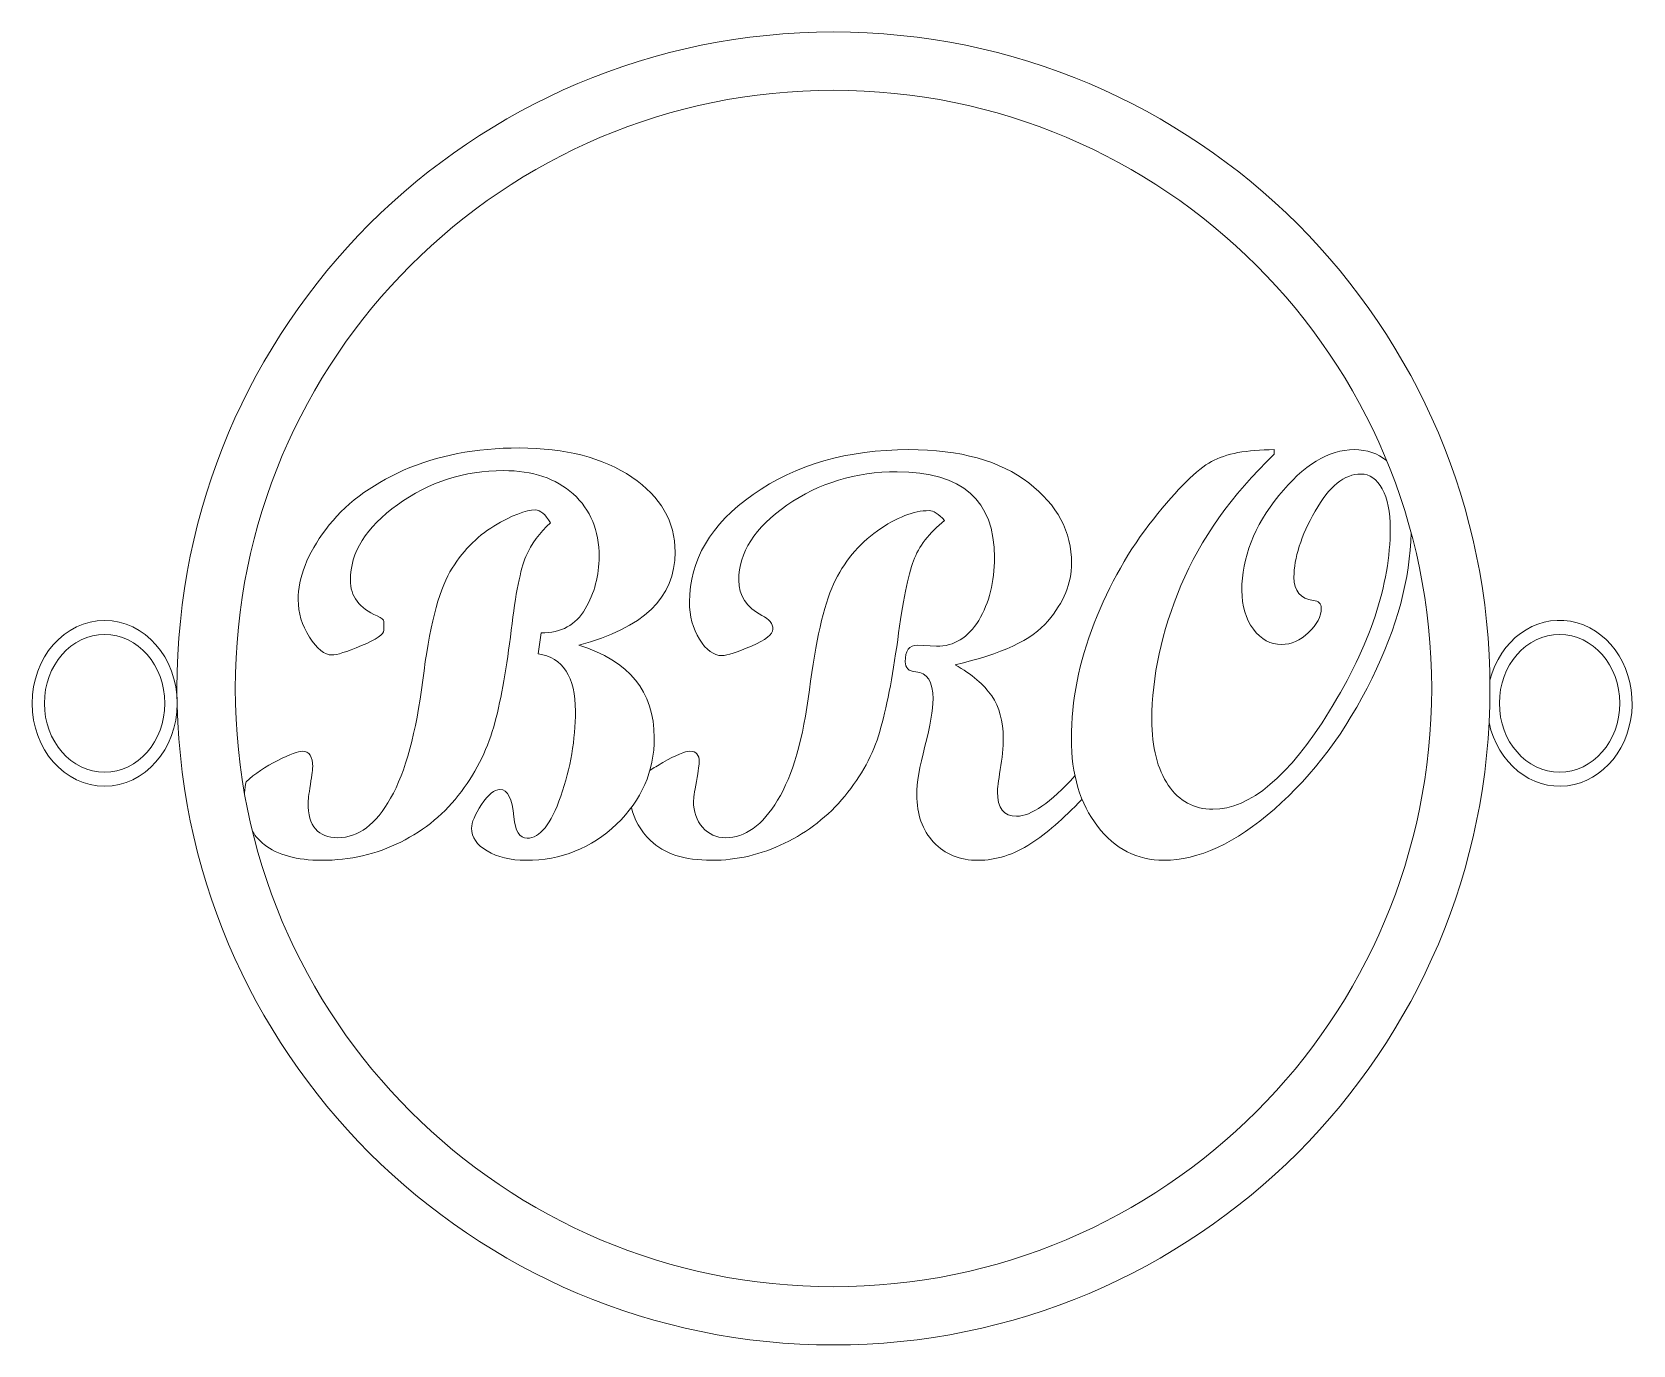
# Model space of a CAD drawing. Header units: millimetres. Extents: x 243 to 425, y 97 to 246.
import ezdxf

# ---------------------------------------------------------------- set-up
doc = ezdxf.new("R2010")
doc.units = ezdxf.units.MM
doc.header["$MEASUREMENT"] = 0
doc.layers.add('Layer 1', color=7, linetype='Continuous')

msp = doc.modelspace()

# ---------------------------------------------------------------- linework, layer by layer
at = {"layer": 'Layer 1', "lineweight": 18}
for centre, major_axis, ratio in [((334.18, 171.62), (0, 74.66), 0.999999), ((334.18, 171.62), (0, 68.03), 0.999999), ((251.29, 169.93), (0, 9.43), 0.874991), ((251.29, 169.93), (0, 7.83), 0.874986), ((416.76, 169.94), (0, 7.83), 0.874986)]:
    msp.add_ellipse(centre, major_axis=major_axis, ratio=ratio, dxfattribs=at)
msp.add_ellipse((416.76, 169.94), major_axis=(0, 9.43), ratio=0.874991, start_param=1.806678, end_param=7.573068, dxfattribs=at)
at = {"layer": 'Layer 1', "lineweight": 9}
for points, knots in [([(300.92, 177.93), (303.22, 177.93), (304.9, 178.85), (305.95, 180.66), (305.95, 180.66), (307, 182.49), (307.53, 184.46), (307.53, 186.62), (307.53, 186.62), (307.53, 189.59), (306.55, 191.96), (304.58, 193.74), (304.58, 193.74), (302.62, 195.51), (299.97, 196.4), (296.64, 196.4), (296.64, 196.4), (292.17, 196.4), (288.15, 195.1), (284.59, 192.52), (284.59, 192.52), (281.02, 189.94), (279.24, 187.08), (279.24, 183.96), (279.24, 183.96), (279.24, 182.09), (280.25, 180.73), (282.28, 179.87), (282.28, 179.87), (282.8, 179.65), (283.06, 179.45), (283.06, 179.25), (283.06, 179.25), (283.06, 179.25), (283.06, 178.26), (283.06, 178.26), (283.06, 178.26), (283.06, 177.79), (282.2, 177.2), (280.5, 176.49), (280.5, 176.49), (278.8, 175.78), (277.68, 175.43), (277.14, 175.43), (277.14, 175.43), (276.3, 175.43), (275.44, 176.11), (274.59, 177.47), (274.59, 177.47), (273.73, 178.84), (273.3, 180.24), (273.3, 181.7), (273.3, 181.7), (273.3, 184.25), (274.35, 186.93), (276.44, 189.71), (276.44, 189.71), (278.53, 192.5), (281.49, 194.74), (285.29, 196.43), (285.29, 196.43), (289.11, 198.13), (293.48, 198.97), (298.43, 198.97), (298.43, 198.97), (303.7, 198.97), (307.98, 197.86), (311.26, 195.65), (311.26, 195.65), (314.53, 193.43), (316.17, 190.6), (316.17, 187.13), (316.17, 187.13), (316.17, 181.97), (312.52, 178.44), (305.21, 176.55), (305.21, 176.55), (310.94, 174.77), (313.8, 171.26), (313.8, 166.02), (313.8, 166.02), (313.8, 162.2), (312.37, 158.92), (309.5, 156.18), (309.5, 156.18), (306.63, 153.44), (303.2, 152.08), (299.21, 152.08), (299.21, 152.08), (297.44, 152.08), (295.98, 152.43), (294.79, 153.15), (294.79, 153.15), (293.61, 153.85), (293.02, 154.71), (293.02, 155.72), (293.02, 155.72), (293.02, 156.38), (293.39, 157.28), (294.15, 158.42), (294.15, 158.42), (294.9, 159.56), (295.6, 160.13), (296.25, 160.13), (296.25, 160.13), (297.13, 160.13), (297.66, 159.09), (297.84, 157.04), (297.84, 157.04), (297.97, 155.4), (298.47, 154.59), (299.35, 154.59), (299.35, 154.59), (300.79, 154.59), (302.06, 156.18), (303.17, 159.38), (303.17, 159.38), (304.28, 162.58), (304.83, 165.79), (304.83, 169.03), (304.83, 169.03), (304.83, 172.96), (303.42, 175.13), (300.61, 175.56), (300.61, 175.56), (300.61, 175.56), (300.92, 177.93), (300.92, 177.93)], [0, 0, 0, 0, 0.030303, 0.030303, 0.030303, 0.030303, 0.060606, 0.060606, 0.060606, 0.060606, 0.090909, 0.090909, 0.090909, 0.090909, 0.121212, 0.121212, 0.121212, 0.121212, 0.151515, 0.151515, 0.151515, 0.151515, 0.181818, 0.181818, 0.181818, 0.181818, 0.212121, 0.212121, 0.212121, 0.212121, 0.242424, 0.242424, 0.242424, 0.242424, 0.272727, 0.272727, 0.272727, 0.272727, 0.30303, 0.30303, 0.30303, 0.30303, 0.333333, 0.333333, 0.333333, 0.333333, 0.363636, 0.363636, 0.363636, 0.363636, 0.393939, 0.393939, 0.393939, 0.393939, 0.424242, 0.424242, 0.424242, 0.424242, 0.454545, 0.454545, 0.454545, 0.454545, 0.484848, 0.484848, 0.484848, 0.484848, 0.515152, 0.515152, 0.515152, 0.515152, 0.545455, 0.545455, 0.545455, 0.545455, 0.575758, 0.575758, 0.575758, 0.575758, 0.606061, 0.606061, 0.606061, 0.606061, 0.636364, 0.636364, 0.636364, 0.636364, 0.666667, 0.666667, 0.666667, 0.666667, 0.69697, 0.69697, 0.69697, 0.69697, 0.727273, 0.727273, 0.727273, 0.727273, 0.757576, 0.757576, 0.757576, 0.757576, 0.787879, 0.787879, 0.787879, 0.787879, 0.818182, 0.818182, 0.818182, 0.818182, 0.848485, 0.848485, 0.848485, 0.848485, 0.878788, 0.878788, 0.878788, 0.878788, 0.909091, 0.909091, 0.909091, 0.909091, 0.939394, 0.939394, 0.939394, 0.939394, 1, 1, 1, 1]), ([(362.45, 159.02), (360.3, 156.78), (358.37, 155.11), (356.64, 153.99), (356.64, 153.99), (354.67, 152.72), (352.67, 152.08), (350.64, 152.08), (350.64, 152.08), (348.55, 152.08), (346.85, 152.76), (345.57, 154.14), (345.57, 154.14), (344.29, 155.51), (343.65, 157.31), (343.65, 159.54), (343.65, 159.54), (343.65, 160.87), (343.96, 162.71), (344.58, 165.05), (344.58, 165.05), (345.19, 167.39), (345.5, 169.18), (345.5, 170.43), (345.5, 170.43), (345.5, 172.42), (344.84, 173.45), (343.53, 173.52), (343.53, 173.52), (342.73, 173.58), (342.34, 173.96), (342.34, 174.65), (342.34, 174.65), (342.34, 175.91), (342.8, 176.55), (343.72, 176.55), (343.72, 176.55), (343.72, 176.55), (345.89, 176.42), (345.89, 176.42), (345.89, 176.42), (347.91, 176.42), (349.51, 177.41), (350.7, 179.37), (350.7, 179.37), (351.9, 181.35), (352.49, 183.73), (352.49, 186.52), (352.49, 186.52), (352.49, 193.02), (348.8, 196.27), (341.41, 196.27), (341.41, 196.27), (336.71, 196.27), (332.53, 194.99), (328.88, 192.45), (328.88, 192.45), (325.23, 189.92), (323.41, 187.08), (323.41, 183.95), (323.41, 183.95), (323.41, 182.17), (324.29, 180.83), (326.04, 179.93), (326.04, 179.93), (326.88, 179.51), (327.3, 178.98), (327.3, 178.35), (327.3, 178.35), (327.3, 177.79), (326.48, 177.15), (324.85, 176.44), (324.85, 176.44), (323.22, 175.73), (322.1, 175.36), (321.51, 175.36), (321.51, 175.36), (320.56, 175.36), (319.7, 175.98), (318.94, 177.21), (318.94, 177.21), (318.19, 178.45), (317.8, 179.86), (317.8, 181.45), (317.8, 181.45), (317.8, 186.21), (320.22, 190.29), (325.04, 193.69), (325.04, 193.69), (329.88, 197.08), (335.78, 198.78), (342.74, 198.78), (342.74, 198.78), (348.58, 198.78), (353.13, 197.52), (356.38, 195), (356.38, 195), (359.64, 192.49), (361.26, 189.44), (361.26, 185.86), (361.26, 185.86), (361.26, 183.6), (360.36, 181.41), (358.57, 179.29), (358.57, 179.29), (356.78, 177.15), (353.25, 175.51), (348.01, 174.32), (348.01, 174.32), (349.92, 173.23), (351.3, 172.05), (352.17, 170.78), (352.17, 170.78), (353.04, 169.5), (353.48, 167.91), (353.48, 165.99), (353.48, 165.99), (353.48, 164.91), (353.37, 163.71), (353.15, 162.39), (353.15, 162.39), (352.93, 161.06), (352.82, 160.22), (352.82, 159.85), (352.82, 159.85), (352.82, 158.02), (353.55, 157.09), (355.01, 157.09), (355.01, 157.09), (356.64, 157.09), (358.85, 158.62), (361.64, 161.68)], [0.00354, 0.00354, 0.00354, 0.00354, 0.0285714, 0.0285714, 0.0285714, 0.0285714, 0.0571429, 0.0571429, 0.0571429, 0.0571429, 0.0857143, 0.0857143, 0.0857143, 0.0857143, 0.1142857, 0.1142857, 0.1142857, 0.1142857, 0.1428571, 0.1428571, 0.1428571, 0.1428571, 0.1714286, 0.1714286, 0.1714286, 0.1714286, 0.2, 0.2, 0.2, 0.2, 0.2285714, 0.2285714, 0.2285714, 0.2285714, 0.2571429, 0.2571429, 0.2571429, 0.2571429, 0.2857143, 0.2857143, 0.2857143, 0.2857143, 0.3142857, 0.3142857, 0.3142857, 0.3142857, 0.3428571, 0.3428571, 0.3428571, 0.3428571, 0.3714286, 0.3714286, 0.3714286, 0.3714286, 0.4, 0.4, 0.4, 0.4, 0.4285714, 0.4285714, 0.4285714, 0.4285714, 0.4571429, 0.4571429, 0.4571429, 0.4571429, 0.4857143, 0.4857143, 0.4857143, 0.4857143, 0.5142857, 0.5142857, 0.5142857, 0.5142857, 0.5428571, 0.5428571, 0.5428571, 0.5428571, 0.5714286, 0.5714286, 0.5714286, 0.5714286, 0.6, 0.6, 0.6, 0.6, 0.6285714, 0.6285714, 0.6285714, 0.6285714, 0.6571429, 0.6571429, 0.6571429, 0.6571429, 0.6857143, 0.6857143, 0.6857143, 0.6857143, 0.7142857, 0.7142857, 0.7142857, 0.7142857, 0.7428571, 0.7428571, 0.7428571, 0.7428571, 0.7714286, 0.7714286, 0.7714286, 0.7714286, 0.8, 0.8, 0.8, 0.8, 0.8285714, 0.8285714, 0.8285714, 0.8285714, 0.8571429, 0.8571429, 0.8571429, 0.8571429, 0.8857143, 0.8857143, 0.8857143, 0.8857143, 0.9142857, 0.9142857, 0.9142857, 0.9142857, 0.9381231, 0.9381231, 0.9381231, 0.9381231]), ([(399.87, 189.31), (399.77, 184.12), (398.29, 178.61), (395.43, 172.78), (395.43, 172.78), (392.47, 166.74), (388.76, 161.79), (384.32, 157.91), (384.32, 157.91), (379.87, 154.03), (375.69, 152.08), (371.76, 152.08), (371.76, 152.08), (368.71, 152.08), (366.2, 153.37), (364.21, 155.95), (364.21, 155.95), (362.22, 158.53), (361.23, 161.85), (361.23, 165.92), (361.23, 165.92), (361.23, 170.24), (362.1, 174.61), (363.82, 179.04), (363.82, 179.04), (365.55, 183.46), (367.8, 187.42), (370.56, 190.89), (370.56, 190.89), (373.33, 194.37), (375.53, 196.54), (377.17, 197.43), (377.17, 197.43), (378.79, 198.32), (381.18, 198.78), (384.31, 198.78), (384.31, 198.78), (384.31, 198.78), (384.31, 198.26), (384.31, 198.26)], [0.6462887, 0.6462887, 0.6462887, 0.6462887, 0.6774194, 0.6774194, 0.6774194, 0.6774194, 0.7096774, 0.7096774, 0.7096774, 0.7096774, 0.7419355, 0.7419355, 0.7419355, 0.7419355, 0.7741935, 0.7741935, 0.7741935, 0.7741935, 0.8064516, 0.8064516, 0.8064516, 0.8064516, 0.8387097, 0.8387097, 0.8387097, 0.8387097, 0.8709677, 0.8709677, 0.8709677, 0.8709677, 0.9032258, 0.9032258, 0.9032258, 0.9032258, 0.9354839, 0.9354839, 0.9354839, 0.9354839, 1, 1, 1, 1]), ([(384.31, 198.26), (379.45, 193.59), (375.91, 188.62), (373.7, 183.33), (373.7, 183.33), (371.49, 178.06), (370.39, 172.96), (370.39, 168.05), (370.39, 168.05), (370.39, 164.91), (371.02, 162.44), (372.26, 160.61), (372.26, 160.61), (373.51, 158.8), (375.19, 157.89), (377.32, 157.89), (377.32, 157.89), (381.56, 157.89), (385.99, 161.61), (390.6, 169.07), (390.6, 169.07), (395.2, 176.53), (397.5, 183.44), (397.5, 189.81), (397.5, 189.81), (397.5, 191.7), (397.19, 193.2), (396.59, 194.32), (396.59, 194.32), (395.97, 195.44), (395.16, 196.01), (394.15, 196.01), (394.15, 196.01), (392.28, 196.01), (390.55, 194.6), (388.95, 191.78), (388.95, 191.78), (387.36, 188.97), (386.55, 186.46), (386.55, 184.27), (386.55, 184.27), (386.55, 182.7), (387.29, 181.83), (388.75, 181.63), (388.75, 181.63), (389.36, 181.56), (389.65, 181.28), (389.65, 180.76), (389.65, 180.76), (389.65, 179.81), (389.17, 178.89), (388.2, 177.98), (388.2, 177.98), (387.23, 177.07), (386.22, 176.62), (385.17, 176.62), (385.17, 176.62), (383.87, 176.62), (382.79, 177.2), (381.93, 178.37), (381.93, 178.37), (381.06, 179.54), (380.62, 181.01), (380.62, 182.77), (380.62, 182.77), (380.62, 186.49), (382.01, 190.08), (384.82, 193.55), (384.82, 193.55), (387.62, 197.04), (390.48, 198.78), (393.4, 198.78), (393.4, 198.78), (394.85, 198.78), (396.08, 198.36), (397.08, 197.53)], [0, 0, 0, 0, 0.0322581, 0.0322581, 0.0322581, 0.0322581, 0.0645161, 0.0645161, 0.0645161, 0.0645161, 0.0967742, 0.0967742, 0.0967742, 0.0967742, 0.1290323, 0.1290323, 0.1290323, 0.1290323, 0.1612903, 0.1612903, 0.1612903, 0.1612903, 0.1935484, 0.1935484, 0.1935484, 0.1935484, 0.2258065, 0.2258065, 0.2258065, 0.2258065, 0.2580645, 0.2580645, 0.2580645, 0.2580645, 0.2903226, 0.2903226, 0.2903226, 0.2903226, 0.3225806, 0.3225806, 0.3225806, 0.3225806, 0.3548387, 0.3548387, 0.3548387, 0.3548387, 0.3870968, 0.3870968, 0.3870968, 0.3870968, 0.4193548, 0.4193548, 0.4193548, 0.4193548, 0.4516129, 0.4516129, 0.4516129, 0.4516129, 0.483871, 0.483871, 0.483871, 0.483871, 0.516129, 0.516129, 0.516129, 0.516129, 0.5483871, 0.5483871, 0.5483871, 0.5483871, 0.5806452, 0.5806452, 0.5806452, 0.5806452, 0.6040213, 0.6040213, 0.6040213, 0.6040213]), ([(267.19, 159.73), (267.22, 160.21), (267.28, 160.64), (267.37, 161.01), (267.37, 161.01), (268.38, 161.93), (269.57, 162.73), (270.98, 163.44), (270.98, 163.44), (272.38, 164.13), (273.31, 164.48), (273.78, 164.48), (273.78, 164.48), (274.57, 164.48), (274.95, 163.89), (274.95, 162.71), (274.95, 162.71), (274.95, 162.51), (274.86, 161.84), (274.69, 160.7), (274.69, 160.7), (274.51, 159.54), (274.42, 158.85), (274.42, 158.62), (274.42, 158.62), (274.42, 155.97), (275.55, 154.65), (277.83, 154.65), (277.83, 154.65), (280.13, 154.65), (282.13, 156.15), (283.82, 159.15), (283.82, 159.15), (285.51, 162.14), (286.73, 166.6), (287.47, 172.55), (287.47, 172.55), (288.21, 178.5), (289.24, 182.6), (290.56, 184.87), (290.56, 184.87), (291.89, 187.13), (293.56, 188.88), (295.57, 190.09), (295.57, 190.09), (297.59, 191.31), (299.17, 191.92), (300.29, 191.92), (300.29, 191.92), (300.84, 191.92), (301.41, 191.43), (301.99, 190.47)], [0.3782215, 0.3782215, 0.3782215, 0.3782215, 0.4090909, 0.4090909, 0.4090909, 0.4090909, 0.4545455, 0.4545455, 0.4545455, 0.4545455, 0.5, 0.5, 0.5, 0.5, 0.5454545, 0.5454545, 0.5454545, 0.5454545, 0.5909091, 0.5909091, 0.5909091, 0.5909091, 0.6363636, 0.6363636, 0.6363636, 0.6363636, 0.6818182, 0.6818182, 0.6818182, 0.6818182, 0.7272727, 0.7272727, 0.7272727, 0.7272727, 0.7727273, 0.7727273, 0.7727273, 0.7727273, 0.8181818, 0.8181818, 0.8181818, 0.8181818, 0.8636364, 0.8636364, 0.8636364, 0.8636364, 0.9090909, 0.9090909, 0.9090909, 0.9090909, 1, 1, 1, 1]), ([(313.3, 162.3), (313.72, 162.57), (314.21, 162.87), (314.78, 163.19), (314.78, 163.19), (316.27, 164.05), (317.31, 164.48), (317.86, 164.48), (317.86, 164.48), (318.57, 164.48), (318.92, 164.07), (318.92, 163.26), (318.92, 163.26), (318.92, 163.06), (318.81, 162.34), (318.59, 161.06), (318.59, 161.06), (318.37, 159.8), (318.26, 159.05), (318.26, 158.81), (318.26, 158.81), (318.26, 157.61), (318.6, 156.61), (319.3, 155.83), (319.3, 155.83), (319.98, 155.05), (320.85, 154.65), (321.9, 154.65), (321.9, 154.65), (324.13, 154.65), (326.11, 156.07), (327.83, 158.91), (327.83, 158.91), (329.54, 161.74), (330.75, 165.92), (331.44, 171.45), (331.44, 171.45), (332.15, 176.98), (333.06, 180.99), (334.2, 183.5), (334.2, 183.5), (335.33, 185.99), (336.99, 188.01), (339.17, 189.55), (339.17, 189.55), (341.36, 191.08), (343.31, 191.85), (345.05, 191.85), (345.05, 191.85), (345.54, 191.85), (346.14, 191.48), (346.82, 190.73)], [0.4184149, 0.4184149, 0.4184149, 0.4184149, 0.4347826, 0.4347826, 0.4347826, 0.4347826, 0.4782609, 0.4782609, 0.4782609, 0.4782609, 0.5217391, 0.5217391, 0.5217391, 0.5217391, 0.5652174, 0.5652174, 0.5652174, 0.5652174, 0.6086957, 0.6086957, 0.6086957, 0.6086957, 0.6521739, 0.6521739, 0.6521739, 0.6521739, 0.6956522, 0.6956522, 0.6956522, 0.6956522, 0.7391304, 0.7391304, 0.7391304, 0.7391304, 0.7826087, 0.7826087, 0.7826087, 0.7826087, 0.826087, 0.826087, 0.826087, 0.826087, 0.8695652, 0.8695652, 0.8695652, 0.8695652, 0.9130435, 0.9130435, 0.9130435, 0.9130435, 1, 1, 1, 1]), ([(301.99, 190.47), (300.76, 189.34), (299.84, 188.07), (299.21, 186.63), (299.21, 186.63), (298.58, 185.2), (298.02, 182.41), (297.53, 178.24), (297.53, 178.24), (297.03, 174.09), (296.42, 170.59), (295.68, 167.77), (295.68, 167.77), (294.94, 164.95), (293.67, 162.33), (291.86, 159.89), (291.86, 159.89), (290.04, 157.45), (287.74, 155.54), (284.96, 154.16), (284.96, 154.16), (282.18, 152.77), (279.19, 152.08), (275.99, 152.08), (275.99, 152.08), (273.14, 152.08), (270.95, 152.69), (269.44, 153.88), (269.44, 153.88), (268.9, 154.31), (268.46, 154.8), (268.11, 155.36)], [0, 0, 0, 0, 0.0454545, 0.0454545, 0.0454545, 0.0454545, 0.0909091, 0.0909091, 0.0909091, 0.0909091, 0.1363636, 0.1363636, 0.1363636, 0.1363636, 0.1818182, 0.1818182, 0.1818182, 0.1818182, 0.2272727, 0.2272727, 0.2272727, 0.2272727, 0.2727273, 0.2727273, 0.2727273, 0.2727273, 0.3181818, 0.3181818, 0.3181818, 0.3181818, 0.3343254, 0.3343254, 0.3343254, 0.3343254]), ([(346.82, 190.73), (345.06, 189.3), (343.87, 187.77), (343.28, 186.15), (343.28, 186.15), (342.68, 184.52), (342.08, 181.52), (341.48, 177.15), (341.48, 177.15), (340.88, 172.78), (340.2, 169.31), (339.44, 166.71), (339.44, 166.71), (338.69, 164.13), (337.36, 161.69), (335.47, 159.39), (335.47, 159.39), (333.57, 157.09), (331.29, 155.3), (328.62, 154.02), (328.62, 154.02), (325.95, 152.73), (323.18, 152.08), (320.32, 152.08), (320.32, 152.08), (317.23, 152.08), (314.91, 152.83), (313.38, 154.32), (313.38, 154.32), (312.22, 155.45), (311.49, 156.71), (311.21, 158.1)], [0, 0, 0, 0, 0.0434783, 0.0434783, 0.0434783, 0.0434783, 0.0869565, 0.0869565, 0.0869565, 0.0869565, 0.1304348, 0.1304348, 0.1304348, 0.1304348, 0.173913, 0.173913, 0.173913, 0.173913, 0.2173913, 0.2173913, 0.2173913, 0.2173913, 0.2608696, 0.2608696, 0.2608696, 0.2608696, 0.3043478, 0.3043478, 0.3043478, 0.3043478, 0.33726, 0.33726, 0.33726, 0.33726])]:
    msp.add_open_spline(points, degree=3, knots=knots, dxfattribs=at)

doc.saveas('drawing.dxf')
